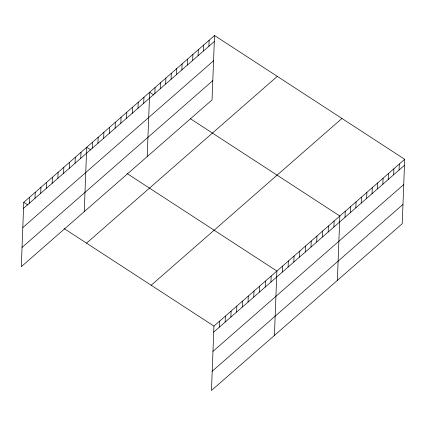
<?xml version="1.0" encoding="UTF-8"?>
<svg xmlns="http://www.w3.org/2000/svg" width="426" height="426" viewBox="0 0 426 426"><rect width="100%" height="100%" fill="white"/><g stroke="black" fill="none" stroke-linecap="round" stroke-linejoin="round"><path stroke-width="0.64" d="M214.534 35.523L23.771 202.307L21.3 266.692L212.057 99.902L214.534 35.523L404.7 159.308L402.229 223.693L211.466 390.477L213.943 326.098L404.7 159.308M29.266 203.309L29.495 197.307M34.991 198.303L35.22 192.302M40.71 193.303L40.944 187.296M46.434 188.297L46.663 182.296M52.158 183.292L52.387 177.291M57.877 178.292L58.112 172.285M63.602 173.286L63.831 167.285M69.326 168.286L69.555 162.279M75.045 163.28L75.28 157.274M80.77 158.275L80.999 152.274M84.252 211.653L86.723 147.268L90.908 149.995M92.218 148.269L92.447 142.268M97.937 143.264L98.172 137.263M103.662 138.264L103.891 132.257M109.386 133.258L109.615 127.257M115.105 128.253L115.339 122.251M120.83 123.252L121.059 117.246M126.554 118.247L126.783 112.246M132.273 113.241L132.507 107.24M137.997 108.241L138.232 102.235M143.722 103.236L143.951 97.234M147.199 156.614L149.675 92.229L153.861 94.955M154.851 93.507L155.08 87.506M160.256 88.784L160.485 82.777M165.661 84.055L165.89 78.054M171.066 79.332L171.295 73.325M176.47 74.603L176.699 68.602M181.875 69.88L182.104 63.873M187.28 65.151L187.509 59.15M192.685 60.428L192.914 54.427M198.09 55.705L198.319 49.698M203.495 50.976L203.724 44.975M208.9 46.253L209.129 40.246M219.433 327.099L219.662 321.092M225.157 322.093L225.386 316.087M230.876 317.088L231.11 311.087M236.6 312.088L236.829 306.081M242.325 307.082L242.554 301.081M248.049 302.077L248.278 296.075M253.768 297.076L254.002 291.07M259.493 292.071L259.722 286.07M265.217 287.065L265.446 281.064M270.936 282.065L271.17 276.059M274.419 335.438L276.889 271.058L126.991 173.483M282.385 272.06L282.614 266.053M288.104 267.054L288.338 261.047M293.828 262.049L294.057 256.047M299.553 257.048L299.782 251.042M305.277 252.043L305.506 246.036M310.996 247.037L311.23 241.036M316.72 242.037L316.949 236.031M322.445 237.032L322.674 231.03M328.164 232.026L328.398 226.025M333.888 227.026L334.117 221.019M337.371 280.399L339.841 216.019L190.465 118.779M345.017 217.297L345.246 211.291M350.422 212.569L350.651 206.567M355.827 207.845L356.056 201.839M361.232 203.117L361.461 197.116M366.637 198.394L366.866 192.387M372.042 193.665L372.271 187.664M377.447 188.942L377.676 182.94M382.852 184.218L383.08 178.212M388.256 179.49L388.485 173.488M393.661 174.766L393.89 168.76M399.066 170.038L399.295 164.037M23.542 208.314L214.305 41.524M22.802 227.575L213.564 60.79M22.04 247.426L212.798 80.636M86.526 243.161L277.289 76.371M151.187 285.244L341.945 118.46M213.708 332.099L404.471 165.315M212.968 351.365L403.731 184.58M212.207 371.211L402.969 204.427M23.771 202.307L27.956 205.034M64.044 228.522L213.943 326.098"/></g></svg>
